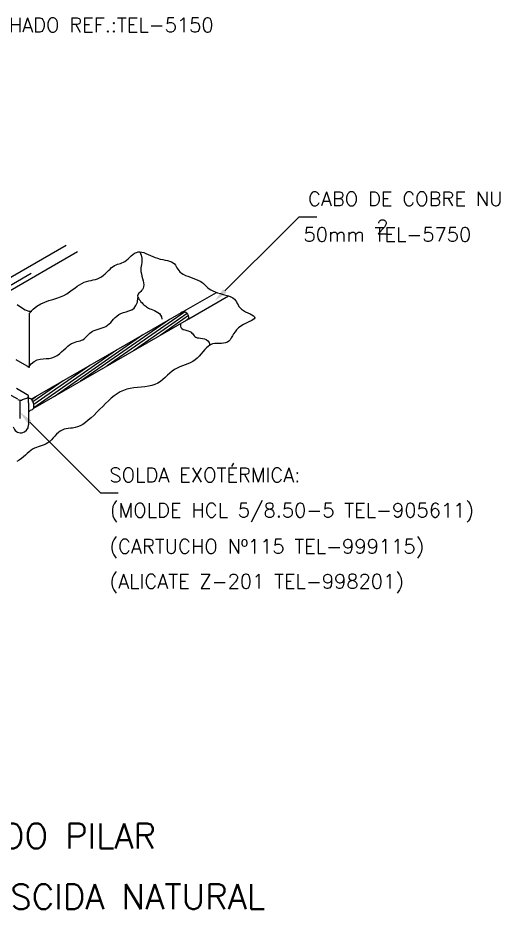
# Model space of a CAD drawing. Header units: millimetres. Extents: x -5504.7 to -5489.7, y -4787.7 to -4768.6.
# Drawn here: x -5496.46 to -5489.7, y -4787.66 to -4775.18 of the extents above; entities that cross this region are included whole.
import ezdxf
from ezdxf.enums import TextEntityAlignment as Align

# ---------------------------------------------------------------- set-up
doc = ezdxf.new("R2010")
doc.units = ezdxf.units.MM
doc.header["$LTSCALE"] = 10
doc.linetypes.add('DASHEDX2', pattern=[1.5, 1, -0.5])
doc.layers.add('Termotécnica', color=7, linetype='Continuous')
doc.styles.add('r140', font='romans.shx')
doc.styles.add('r80', font='romans.shx')

msp = doc.modelspace()

# ---------------------------------------------------------------- linework, layer by layer
at = {"layer": 'Termotécnica', "color": 2}
for p, q in [((-5492.516, -4777.965), (-5492.69, -4778.138)), ((-5492.516, -4777.965), (-5492.266, -4777.965)), ((-5492.69, -4778.138), (-5493.557, -4779.005)), ((-5496.291, -4780.077), (-5496.291, -4779.317)), ((-5496.291, -4780.077), (-5496.479, -4779.969)), ((-5496.324, -4780.458), (-5496.475, -4780.372)), ((-5496.456, -4780.523), (-5496.616, -4780.43)), ((-5496.391, -4780.527), (-5496.316, -4780.5)), ((-5496.306, -4780.574), (-5496.306, -4780.485)), ((-5496.426, -4780.533), (-5496.426, -4780.791)), ((-5496.306, -4780.574), (-5496.306, -4780.88)), ((-5495.3, -4781.832), (-5496.29, -4780.842)), ((-5495.3, -4781.832), (-5495.05, -4781.832))]:
    msp.add_line(p, q, dxfattribs=at)
at = {"layer": 'Termotécnica', "color": 1}
for p, q in [((-5496.82, -4778.962), (-5495.781, -4778.362)), ((-5496.652, -4779.049), (-5495.62, -4778.454)), ((-5496.711, -4779.011), (-5496.27, -4778.757)), ((-5494.121, -4779.303), (-5495.206, -4780.056)), ((-5494.084, -4779.32), (-5494.834, -4779.842)), ((-5494.064, -4779.35), (-5494.462, -4779.627)), ((-5494.332, -4779.405), (-5495.577, -4780.271)), ((-5494.061, -4779.392), (-5494.09, -4779.412)), ((-5494.704, -4779.62), (-5495.949, -4780.486)), ((-5495.076, -4779.835), (-5496.234, -4780.64)), ((-5495.448, -4780.049), (-5496.234, -4780.596)), ((-5495.82, -4780.264), (-5496.244, -4780.559)), ((-5496.192, -4780.479), (-5496.262, -4780.528))]:
    msp.add_line(p, q, dxfattribs=at)
at = {"layer": 'Termotécnica', "color": 1, "linetype": 'DASHEDX2'}
for p, q in [((-5494.164, -4779.308), (-5493.675, -4779.026)), ((-5494.059, -4779.394), (-5493.507, -4779.075))]:
    msp.add_line(p, q, dxfattribs=at)
at = {"layer": 'Termotécnica', "color": 3}
for p, q in [((-5496.267, -4780.523), (-5494.164, -4779.308)), ((-5496.239, -4780.653), (-5494.062, -4779.396))]:
    msp.add_line(p, q, dxfattribs=at)
at = {"layer": 'Termotécnica', "color": 2}
for points in [[(-5496.291, -4779.317), (-5496.243, -4779.262), (-5496.19, -4779.219), (-5496.135, -4779.186), (-5496.079, -4779.161), (-5496.022, -4779.141), (-5495.965, -4779.124), (-5495.911, -4779.108), (-5495.86, -4779.09), (-5495.813, -4779.069), (-5495.77, -4779.045), (-5495.731, -4779.019), (-5495.694, -4778.992), (-5495.659, -4778.965), (-5495.625, -4778.94), (-5495.593, -4778.918), (-5495.56, -4778.899), (-5495.528, -4778.884), (-5495.496, -4778.874), (-5495.463, -4778.865), (-5495.431, -4778.858), (-5495.4, -4778.851), (-5495.369, -4778.844), (-5495.34, -4778.834), (-5495.311, -4778.822), (-5495.284, -4778.806), (-5495.258, -4778.786), (-5495.233, -4778.764), (-5495.209, -4778.742), (-5495.186, -4778.719), (-5495.164, -4778.698), (-5495.142, -4778.678), (-5495.121, -4778.662), (-5495.1, -4778.649), (-5495.079, -4778.64), (-5495.059, -4778.632), (-5495.038, -4778.626), (-5495.017, -4778.62), (-5494.997, -4778.613), (-5494.976, -4778.603), (-5494.955, -4778.591), (-5494.934, -4778.574), (-5494.912, -4778.555), (-5494.89, -4778.535), (-5494.867, -4778.514), (-5494.844, -4778.494), (-5494.821, -4778.478), (-5494.796, -4778.465), (-5494.771, -4778.457), (-5494.745, -4778.456), (-5494.718, -4778.46), (-5494.69, -4778.469), (-5494.661, -4778.48), (-5494.631, -4778.494), (-5494.6, -4778.509), (-5494.567, -4778.524), (-5494.533, -4778.537), (-5494.498, -4778.548), (-5494.463, -4778.558), (-5494.427, -4778.566), (-5494.393, -4778.573), (-5494.36, -4778.581), (-5494.33, -4778.589), (-5494.304, -4778.599), (-5494.281, -4778.611), (-5494.263, -4778.626), (-5494.249, -4778.643), (-5494.238, -4778.661), (-5494.227, -4778.681), (-5494.215, -4778.701), (-5494.202, -4778.72), (-5494.186, -4778.739), (-5494.165, -4778.757), (-5494.139, -4778.772), (-5494.109, -4778.787), (-5494.075, -4778.8), (-5494.039, -4778.813), (-5494.003, -4778.825), (-5493.968, -4778.838), (-5493.934, -4778.852), (-5493.904, -4778.866), (-5493.879, -4778.883), (-5493.856, -4778.9), (-5493.836, -4778.919), (-5493.817, -4778.937), (-5493.798, -4778.956), (-5493.777, -4778.974), (-5493.754, -4778.99), (-5493.726, -4779.006), (-5493.694, -4779.019), (-5493.658, -4779.031), (-5493.619, -4779.043), (-5493.58, -4779.054), (-5493.541, -4779.065), (-5493.505, -4779.076), (-5493.472, -4779.089), (-5493.444, -4779.104), (-5493.423, -4779.12), (-5493.406, -4779.139), (-5493.393, -4779.158), (-5493.382, -4779.179), (-5493.371, -4779.2), (-5493.359, -4779.221), (-5493.343, -4779.241), (-5493.323, -4779.261), (-5493.296, -4779.279), (-5493.266, -4779.296), (-5493.234, -4779.312), (-5493.203, -4779.327), (-5493.176, -4779.342), (-5493.154, -4779.355), (-5493.139, -4779.369), (-5493.136, -4779.382), (-5493.144, -4779.396), (-5493.163, -4779.41), (-5493.189, -4779.424), (-5493.222, -4779.44), (-5493.258, -4779.457), (-5493.295, -4779.476), (-5493.332, -4779.498), (-5493.364, -4779.522), (-5493.391, -4779.549), (-5493.414, -4779.577), (-5493.433, -4779.607), (-5493.451, -4779.636), (-5493.467, -4779.663), (-5493.483, -4779.688), (-5493.501, -4779.708), (-5493.521, -4779.723), (-5493.546, -4779.733), (-5493.573, -4779.737), (-5493.602, -4779.739), (-5493.633, -4779.739), (-5493.665, -4779.739), (-5493.698, -4779.742), (-5493.729, -4779.748), (-5493.759, -4779.759), (-5493.787, -4779.777), (-5493.813, -4779.8), (-5493.838, -4779.827), (-5493.863, -4779.857), (-5493.889, -4779.888), (-5493.915, -4779.918), (-5493.943, -4779.947), (-5493.973, -4779.972), (-5494.005, -4779.994), (-5494.04, -4780.011), (-5494.076, -4780.026), (-5494.113, -4780.04), (-5494.151, -4780.054), (-5494.188, -4780.069), (-5494.225, -4780.086), (-5494.26, -4780.106), (-5494.294, -4780.13), (-5494.327, -4780.158), (-5494.358, -4780.187), (-5494.391, -4780.217), (-5494.424, -4780.246), (-5494.459, -4780.273), (-5494.496, -4780.297), (-5494.536, -4780.316), (-5494.581, -4780.33), (-5494.628, -4780.34), (-5494.677, -4780.346), (-5494.728, -4780.351), (-5494.78, -4780.356), (-5494.832, -4780.361), (-5494.882, -4780.37), (-5494.931, -4780.382), (-5494.978, -4780.399), (-5495.022, -4780.42), (-5495.065, -4780.446), (-5495.107, -4780.476), (-5495.147, -4780.509), (-5495.187, -4780.545), (-5495.227, -4780.582), (-5495.267, -4780.622), (-5495.307, -4780.662), (-5495.348, -4780.703), (-5495.388, -4780.743), (-5495.429, -4780.781), (-5495.469, -4780.816), (-5495.508, -4780.847), (-5495.547, -4780.874), (-5495.584, -4780.895), (-5495.62, -4780.909), (-5495.655, -4780.919), (-5495.688, -4780.925), (-5495.72, -4780.929), (-5495.751, -4780.932), (-5495.781, -4780.936), (-5495.809, -4780.943), (-5495.836, -4780.954), (-5495.863, -4780.97), (-5495.888, -4780.99), (-5495.913, -4781.013), (-5495.937, -4781.039), (-5495.961, -4781.064), (-5495.985, -4781.089), (-5496.01, -4781.112), (-5496.035, -4781.132), (-5496.061, -4781.148), (-5496.088, -4781.16), (-5496.115, -4781.17), (-5496.142, -4781.179), (-5496.169, -4781.187), (-5496.196, -4781.196), (-5496.223, -4781.207), (-5496.249, -4781.221), (-5496.274, -4781.238), (-5496.299, -4781.259), (-5496.324, -4781.281), (-5496.35, -4781.305), (-5496.377, -4781.329), (-5496.406, -4781.352), (-5496.438, -4781.374), (-5496.472, -4781.393)], [(-5494.745, -4778.456), (-5494.729, -4778.505), (-5494.721, -4778.546), (-5494.718, -4778.579), (-5494.72, -4778.608), (-5494.724, -4778.634), (-5494.729, -4778.657), (-5494.733, -4778.681), (-5494.734, -4778.706), (-5494.731, -4778.734), (-5494.726, -4778.765), (-5494.718, -4778.797), (-5494.71, -4778.83), (-5494.702, -4778.862), (-5494.696, -4778.893), (-5494.693, -4778.921), (-5494.694, -4778.946), (-5494.7, -4778.968), (-5494.709, -4778.986), (-5494.722, -4779.001), (-5494.735, -4779.014), (-5494.749, -4779.026), (-5494.761, -4779.038), (-5494.771, -4779.049), (-5494.777, -4779.062), (-5494.778, -4779.076), (-5494.774, -4779.092), (-5494.767, -4779.108), (-5494.756, -4779.124), (-5494.744, -4779.141), (-5494.731, -4779.157), (-5494.716, -4779.173), (-5494.703, -4779.187), (-5494.69, -4779.199), (-5494.677, -4779.21), (-5494.665, -4779.22), (-5494.653, -4779.229), (-5494.639, -4779.238), (-5494.624, -4779.246), (-5494.607, -4779.254), (-5494.587, -4779.262), (-5494.564, -4779.271), (-5494.54, -4779.281), (-5494.516, -4779.292), (-5494.493, -4779.306), (-5494.473, -4779.323), (-5494.456, -4779.344), (-5494.445, -4779.37), (-5494.441, -4779.4)], [(-5496.311, -4780.076), (-5496.27, -4780.026), (-5496.228, -4779.992), (-5496.186, -4779.971), (-5496.143, -4779.959), (-5496.1, -4779.955), (-5496.058, -4779.952), (-5496.018, -4779.95), (-5495.979, -4779.943), (-5495.942, -4779.929), (-5495.907, -4779.91), (-5495.874, -4779.886), (-5495.843, -4779.86), (-5495.813, -4779.832), (-5495.784, -4779.805), (-5495.757, -4779.78), (-5495.73, -4779.759), (-5495.703, -4779.743), (-5495.677, -4779.73), (-5495.653, -4779.721), (-5495.629, -4779.714), (-5495.606, -4779.709), (-5495.584, -4779.703), (-5495.564, -4779.696), (-5495.546, -4779.688), (-5495.529, -4779.676), (-5495.513, -4779.663), (-5495.497, -4779.647), (-5495.482, -4779.631), (-5495.466, -4779.614), (-5495.449, -4779.598), (-5495.43, -4779.583), (-5495.409, -4779.569), (-5495.386, -4779.558), (-5495.36, -4779.549), (-5495.333, -4779.54), (-5495.305, -4779.532), (-5495.277, -4779.523), (-5495.249, -4779.513), (-5495.223, -4779.501), (-5495.198, -4779.486), (-5495.176, -4779.468), (-5495.155, -4779.447), (-5495.135, -4779.424), (-5495.115, -4779.401), (-5495.093, -4779.378), (-5495.069, -4779.357), (-5495.042, -4779.337), (-5495.011, -4779.322), (-5494.976, -4779.309), (-5494.937, -4779.299), (-5494.899, -4779.286), (-5494.861, -4779.27), (-5494.828, -4779.246), (-5494.801, -4779.211), (-5494.781, -4779.164), (-5494.773, -4779.101)], [(-5496.465, -4779.193), (-5496.405, -4779.235), (-5496.351, -4779.268), (-5496.302, -4779.287), (-5496.261, -4779.287)], [(-5494.176, -4779.471), (-5494.178, -4779.498), (-5494.171, -4779.518), (-5494.157, -4779.533), (-5494.138, -4779.544), (-5494.115, -4779.552), (-5494.091, -4779.559), (-5494.068, -4779.566), (-5494.047, -4779.573), (-5494.03, -4779.583), (-5494.017, -4779.595), (-5494.007, -4779.607), (-5493.997, -4779.62), (-5493.987, -4779.633), (-5493.976, -4779.644), (-5493.962, -4779.653), (-5493.944, -4779.66), (-5493.922, -4779.664), (-5493.897, -4779.667), (-5493.87, -4779.67), (-5493.842, -4779.675), (-5493.817, -4779.686), (-5493.794, -4779.702), (-5493.776, -4779.727), (-5493.765, -4779.762)]]:
    msp.add_lwpolyline(points, dxfattribs=at)
at = {"layer": 'Termotécnica', "color": 3}
msp.add_arc((-5494.133, -4779.375), 0.0738, 343.4713, 125.0199, dxfattribs=at)
at = {"layer": 'Termotécnica', "color": 2}
for centre, radius, start, end in [((-5496.329, -4780.481), 0.0233, 303.2736, 77.8715), ((-5496.293, -4780.532), 0.0223, 105.1108, 122.2096), ((-5496.293, -4780.532), 0.0223, 65.8031, 105.1108), ((-5496.308, -4780.565), 0.0592, 41.9471, 65.8031), ((-5496.419, -4780.466), 0.0681, 237.344, 294.8225), ((-5496.34, -4780.593), 0.101, 26.9466, 41.9471), ((-5496.394, -4780.621), 0.162, 15.1108, 26.9466), ((-5496.292, -4780.626), 0.0592, 324.4186, 348.2746), ((-5496.394, -4780.621), 0.162, 3.275, 15.1108), ((-5496.333, -4780.618), 0.101, 348.2746, 3.275), ((-5496.246, -4780.735), 0.0663, 98.7632, 153.4195), ((-5496.262, -4780.648), 0.0223, 285.1108, 324.4186), ((-5496.415, -4780.882), 0.109, 193.6166, 0.7094)]:
    msp.add_arc(centre, radius, start, end, dxfattribs=at)
for points in [[(-5493.533, -4779.029), (-5493.58, -4778.981), (-5493.699, -4779.146)], [(-5496.313, -4780.866), (-5496.266, -4780.819), (-5496.431, -4780.7)]]:
    msp.add_solid(points, dxfattribs=at)

# ---------------------------------------------------------------- texts
at = {"layer": 'Termotécnica', "color": 2, "ltscale": 1.6, "style": 'r80'}
msp.add_text('COBRE ESTANHADO REF.:TEL-5150', height=0.2, dxfattribs=at).set_placement((-5498.427, -4775.38))
at = {"layer": 'Termotécnica', "color": 2, "style": 'r80'}
for s, p in [('CABO DE COBRE NU ', (-5492.391, -4777.715)), ('2', (-5491.433, -4778.107)), (' 50mm TEL-5750', (-5492.591, -4778.215)), ('SOLDA EXOTÉRMICA: ', (-5495.173, -4781.583)), ('(MOLDE HCL 5/8.50-5 TEL-905611) ', (-5495.166, -4782.076)), ('(CARTUCHO Nº115 TEL-999115) ', (-5495.172, -4782.583)), ('(ALICATE Z-201 TEL-998201)', (-5495.172, -4783.073))]:
    msp.add_text(s, height=0.2, dxfattribs=at).set_placement(p, align=Align.MIDDLE_LEFT)
at = {"layer": 'Termotécnica', "color": 5, "style": 'r140'}
for s, p in [(' UTILIZAÇÃO DO PILAR', (-5497.113, -4786.918)), (' METÁLICO COMO DESCIDA NATURAL', (-5497.191, -4787.769))]:
    msp.add_text(s, height=0.35, dxfattribs=at).set_placement(p, align=Align.BOTTOM_CENTER)

doc.saveas('drawing.dxf')
